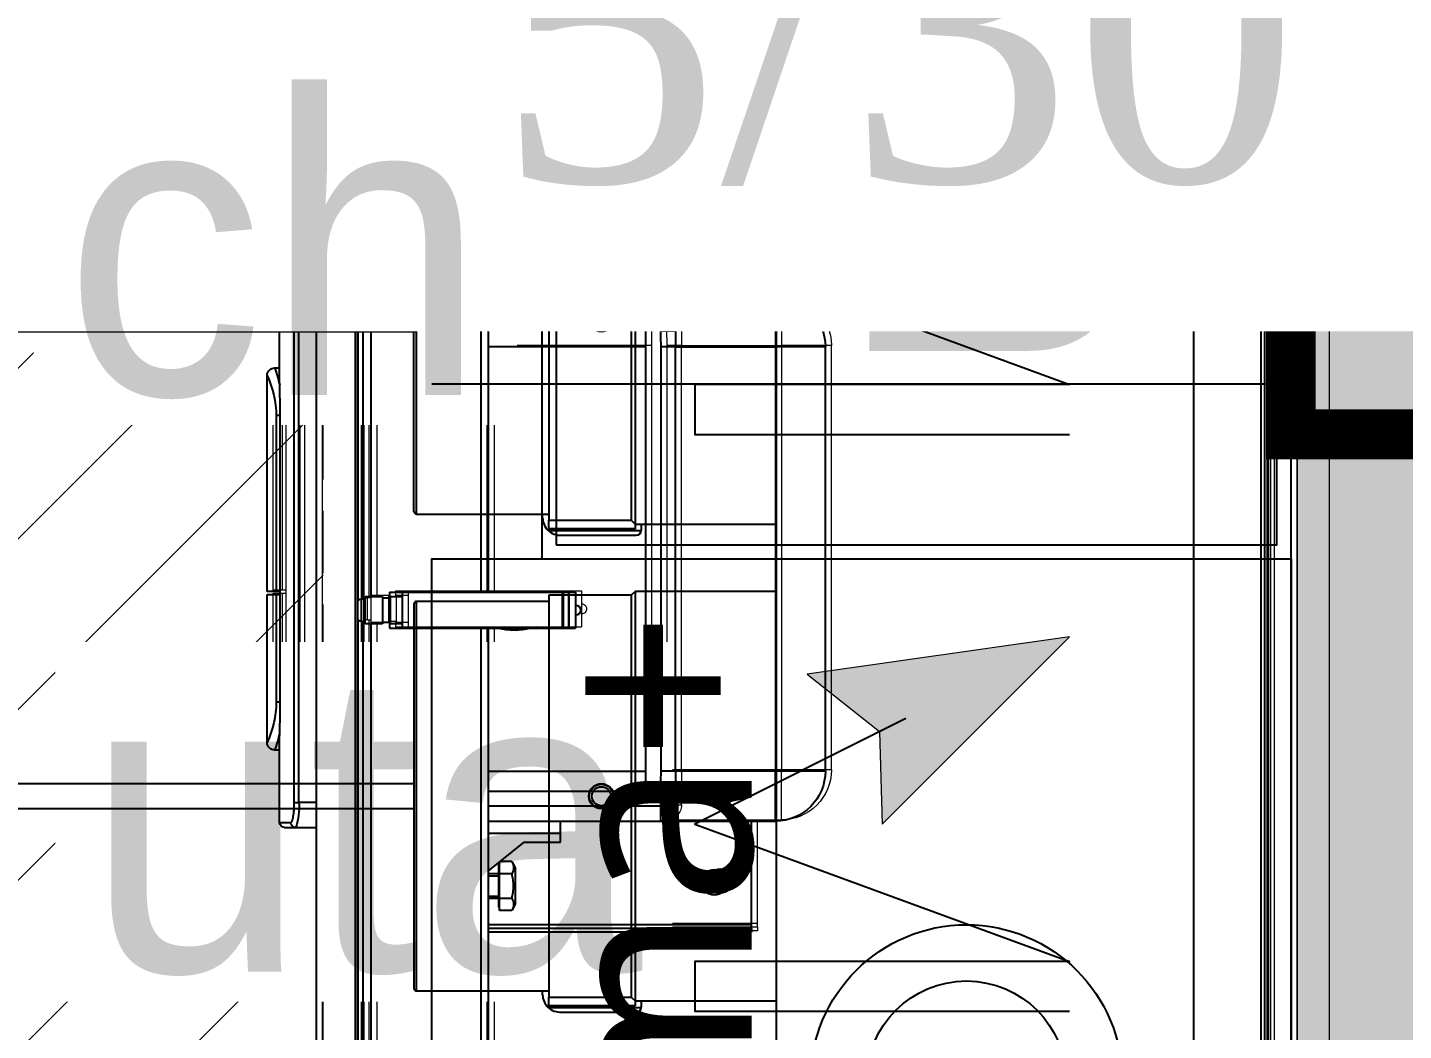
# Model space of a CAD drawing. Header units: centimetres. Extents: x 2666 to 9670, y 1889 to 5633.
# Drawn here: x 3758.1 to 3813.2, y 3275.5 to 3315.7 of the extents above; entities that cross this region are included whole.
import ezdxf

# ---------------------------------------------------------------- set-up
doc = ezdxf.new("R2010")
doc.units = ezdxf.units.CM
doc.header["$LTSCALE"] = 12.7
doc.linetypes.add('prlm_vmc', pattern=[0.282222, 0.141111, -0.141111])
doc.linetypes.add('Style de ligne -13', pattern=[0.295276, 0.19685, -0.098425])
for name, color, linetype, lineweight in [('B amÈnagement intÈrieur', 7, 'Continuous', 5), ('B aménagement intérieur', 7, 'Continuous', 5), ('B Faux plafonds', 7, 'Continuous', 5), ('B Faux plafonds-1', 7, 'Continuous', 5), ('B Général', 7, 'Continuous', 5), ('C ANNOTATIONS-prestations', 7, 'Continuous', 5), ('F REMPLISSAGE-vert clair', 7, 'Continuous', 13), ('F REMPLISSAGE-vert clair-1', 7, 'Continuous', 5), ('F REMPLISSAGE-vert foncÈ', 7, 'Continuous', 5), ('F REMPLISSAGE-vert foncé', 7, 'Continuous', 13), ('prlm-ELEC-CFO', 1, 'Continuous', 25)]:
    doc.layers.add(name, color=color, linetype=linetype, lineweight=lineweight)
for name, color, linetype in [('MTI900_Alu', 252, 'Continuous'), ('prlm-CHAUFF', 4, 'Continuous'), ('prlm-MOD-PB', 123, 'Continuous'), ('prlm-VMC', 93, 'Continuous')]:
    doc.layers.add(name, color=color, linetype=linetype)
doc.styles.add('prlm-chauff', font='trebucbi.ttf', dxfattribs={"height": 18})
doc.styles.add('prlm-elec-cfo', font='comic.ttf', dxfattribs={"height": 12})
doc.styles.add('prlm-vmc', font='pala.ttf', dxfattribs={"height": 14})

# ---------------------------------------------------------------- blocks, each defined once
blk = doc.blocks.new('G 100_80')
at = {"layer": 'B Général', "color": 7, "linetype": 'Continuous', "lineweight": 5}
for p, q in [((48.52, 43.75), (48.52, -43.75)), ((49.353, 10.75), (48.52, 10.75)), ((49.8, 10.75), (49.353, 10.75)), ((50, 10.55), (49.551, 10.55)), ((50, 10.55), (50, 7.06)), ((48.52, 9.75), (49.23, 9.75)), ((49.23, 9.75), (49.23, -9.75)), ((49.428, 9.75), (49.23, 9.75)), ((49.428, -9.75), (49.428, 9.75)), ((50.2, 7.65), (50, 7.65)), ((50.5, 7.35), (50.5, 7.35)), ((50.5, 7.35), (50.5, 1.416)), ((49.997, -5.76), (49.997, 5.76)), ((49.997, 5.74), (50.134, 5.74)), ((50.134, 1.416), (50.134, 5.74)), ((50.134, 1.416), (49.997, 1.416)), ((49.997, 1.307), (50.134, 1.307)), ((50.5, 1.416), (50.134, 1.416)), ((50.134, -5.74), (50.134, 1.307)), ((50.134, 1.307), (50.5, 1.307)), ((50.5, 1.307), (50.5, -7.35)), ((49.997, -5.74), (50.134, -5.74)), ((50, -7.037), (50, -10.55)), ((50.2, -7.65), (50, -7.65)), ((50.5, -7.35), (50.5, -7.35)), ((49.23, -9.75), (48.52, -9.75)), ((49.23, -9.75), (49.428, -9.75)), ((48.52, -10.75), (49.353, -10.75)), ((49.8, -10.75), (49.353, -10.75)), ((50, -10.55), (49.551, -10.55))]:
    blk.add_line(p, q, dxfattribs=at)
at = {"layer": 'B Général', "color": 7, "linetype": 'Continuous', "lineweight": 5, "flags": 128}
blk.add_lwpolyline([(9.5, -45), (9.5, 45), (48.52, 45), (48.52, -45)], close=True, dxfattribs=at)
for points in [[(49.23, 9.75, -0.052931), (49.238, 10.257, -0.052931), (49.353, 10.75)], [(49.8, 10.75, -0.198912), (49.941, 10.691, -0.198912), (50, 10.55)], [(49.998, 6.954, -0.015616), (50.088, 7.305, -0.015616), (50.2, 7.65)], [(50.134, 5.74, -0.052763), (50.232, 6.564, -0.052763), (50.5, 7.35)], [(50.2, 7.65, -0.198912), (50.412, 7.562, -0.198912), (50.5, 7.35)], [(50, -7.055), (50, -7.051, -0.000336), (49.997, -5.769), (49.997, -5.76)], [(50.5, -7.35, -0.052495), (50.232, -6.564, -0.052495), (50.134, -5.74)], [(50.2, -7.65, -0.015662), (50.088, -7.305, -0.015662), (49.998, -6.954)], [(50.5, -7.35, -0.198912), (50.412, -7.562, -0.198912), (50.2, -7.65)], [(49.353, -10.75, -0.057305), (49.234, -10.257, -0.057305), (49.23, -9.75)], [(50, -10.55, -0.198912), (49.941, -10.691, -0.198912), (49.8, -10.75)]]:
    blk.add_lwpolyline(points, format="xyb", dxfattribs=at)
blk.add_lwpolyline([(49.997, 5.76), (50, 7.067), (50, 7.068)], dxfattribs=at)
at = {"layer": 'B Général', "color": 7, "linetype": 'Continuous', "lineweight": 5}
for points, knots in [([(49.353, 10.75), (49.355, 10.75), (49.382, 10.75), (49.428, 10.736), (49.462, 10.717), (49.488, 10.698), (49.509, 10.674), (49.527, 10.647), (49.539, 10.619), (49.55, 10.579), (49.551, 10.554), (49.551, 10.552), (49.551, 10.55)], [0, 0, 0, 1, 2, 3, 4, 5, 6, 7, 8, 9, 9, 10, 10, 10]), ([(49.428, 9.75), (49.426, 10.038), (49.478, 10.413), (49.517, 10.522), (49.54, 10.549), (49.55, 10.55), (49.551, 10.55), (49.551, 10.55)], [0, 0, 0, 1, 2, 3, 4, 4, 5, 5, 5]), ([(49.551, -10.55), (49.517, -10.533), (49.484, -10.424), (49.425, -10.055), (49.428, -9.753), (49.428, -9.752), (49.428, -9.75)], [0, 0, 0, 1, 2, 3, 3, 4, 4, 4]), ([(49.551, -10.55), (49.551, -10.552), (49.55, -10.579), (49.537, -10.626), (49.518, -10.661), (49.499, -10.686), (49.475, -10.708), (49.449, -10.726), (49.421, -10.738), (49.382, -10.749), (49.356, -10.75), (49.355, -10.75), (49.353, -10.75)], [0, 0, 0, 1, 2, 3, 4, 5, 6, 7, 8, 9, 9, 10, 10, 10])]:
    blk.add_open_spline(points, degree=2, knots=knots, dxfattribs=at)
at = {"layer": 'C ANNOTATIONS-prestations', "lineweight": 5}
for p, q in [((46.87, 43.75), (46.87, -43.75)), ((46.97, -43.75), (46.97, 43.75)), ((9.5, 42.25), (9.5, -42.25)), ((10.55, 41.05), (10.55, -41.05)), ((10.7, 41), (10.7, -41)), ((41.65, 2.775), (41.65, 40.287)), ((41.95, 2.775), (41.95, 40.274)), ((10.4, 39.6), (10.4, -39.6)), ((46.35, 2.6), (46.35, 36.034)), ((46.65, 35.974), (46.65, 2.5)), ((46.85, 31.75), (46.85, 2.433)), ((31.1, 14.95), (41.65, 14.95)), ((31.1, 14.8), (31.1, 14.95)), ((31.1, 14.8), (41.65, 14.8)), ((31.1, 14.8), (31.1, 14.65)), ((31.1, 14.65), (31.1, 10.5)), ((31.1, 14.65), (41.65, 14.65)), ((40.56, 13.8), (40.704, 14.082)), ((40.56, 13.8), (40.56, 12.4)), ((40.704, 14.082), (41.2, 14.082)), ((41.2, 14.082), (41.2, 13.836)), ((41.2, 13.95), (41.22, 13.95)), ((41.2, 13.836), (41.2, 13.591)), ((41.22, 13.95), (41.22, 12.25)), ((40.704, 13.591), (41.2, 13.591)), ((41.2, 13.591), (41.2, 13.1)), ((41.22, 13.6), (41.65, 13.6)), ((41.65, 13.508), (41.22, 13.508)), ((41.2, 13.1), (41.2, 12.609)), ((41.65, 12.692), (41.22, 12.692)), ((41.65, 12.504), (40.205, 11.342)), ((40.704, 12.119), (40.56, 12.4)), ((40.704, 12.609), (41.2, 12.609)), ((41.2, 12.609), (41.2, 12.364)), ((41.2, 12.364), (41.2, 12.142)), ((41.22, 12.25), (41.2, 12.25)), ((41.65, 12.6), (41.22, 12.6)), ((40.704, 12.119), (41.171, 12.119)), ((38.75, 11.342), (38.75, 11)), ((40.205, 11.342), (38.75, 11.342)), ((34.75, 10.5), (30.15, 10.5)), ((30.15, 10.5), (30.15, 8.5)), ((41.65, 10.5), (34.75, 10.5)), ((34.75, 9.9), (34.75, 10.5)), ((38.75, 11), (41.65, 11)), ((38.75, 11), (38.75, 10.5)), ((34.15, 9.9), (34.15, 9.125)), ((34.75, 9.9), (34.15, 9.9)), ((34.75, 9.9), (41.65, 9.9)), ((34.75, 9.125), (34.75, 9.9)), ((34.15, 8.5), (34.15, 9.125)), ((34.75, 9.125), (34.15, 9.125)), ((35.35, -9.3), (35.35, 9.3)), ((41.65, 9.3), (35.35, 9.3)), ((28.15, 8.5), (28.15, -8.5)), ((28.15, 8.5), (30.15, 8.5)), ((30.15, -8.5), (30.15, 8.5)), ((30.15, 8.5), (34.15, 8.5)), ((34.15, 8.5), (34.15, -8.5)), ((34.15, 8.5), (34.742, 8.5)), ((34.742, -8.5), (34.742, 8.5)), ((41.65, 8.5), (35.35, 8.5)), ((38.65, 2.775), (38.15, 2.775)), ((38.15, 1.325), (38.15, 2.775)), ((38.65, 1.325), (38.65, 2.775)), ((38.675, 2.775), (38.65, 2.775)), ((38.675, 2.775), (38.675, 1.325)), ((45.075, 2.775), (38.675, 2.775)), ((45.075, 2.775), (45.075, 1.325)), ((45.1, 2.775), (45.075, 2.775)), ((45.6, 2.775), (45.1, 2.775)), ((45.1, 2.6), (45.1, 2.775)), ((45.6, 2.55), (45.6, 2.775)), ((45.075, 2.6), (45.575, 2.6)), ((45.575, 1.5), (45.575, 2.6)), ((45.575, 2.55), (45.875, 2.55)), ((45.875, 1.5), (45.875, 2.6)), ((45.875, 2.6), (46.575, 2.6)), ((46.575, 2.6), (46.575, 1.5)), ((46.575, 2.5), (46.725, 2.5)), ((46.725, 2.5), (46.725, 1.6)), ((46.85, 1.667), (46.85, -31.75)), ((38.65, 1.325), (38.15, 1.325)), ((38.675, 1.325), (38.65, 1.325)), ((45.075, 1.325), (38.675, 1.325)), ((41.65, -40.287), (41.65, 1.325)), ((41.95, -40.274), (41.95, 1.325)), ((45.575, 1.5), (45.075, 1.5)), ((45.1, 1.325), (45.075, 1.325)), ((45.1, 1.325), (45.1, 1.5)), ((45.6, 1.325), (45.1, 1.325)), ((45.875, 1.55), (45.575, 1.55)), ((45.6, 1.325), (45.6, 1.55)), ((46.575, 1.5), (45.875, 1.5)), ((46.35, -36.044), (46.35, 1.5)), ((46.725, 1.6), (46.575, 1.6)), ((46.65, 1.6), (46.65, -35.984)), ((28.15, -8.5), (30.15, -8.5)), ((34.15, -8.5), (30.15, -8.5)), ((30.15, -10.5), (30.15, -8.5)), ((34.15, -9.124), (34.15, -8.5)), ((34.15, -8.5), (34.742, -8.5)), ((35.35, -8.5), (41.65, -8.5)), ((34.15, -9.124), (34.15, -9.9)), ((34.15, -9.124), (34.75, -9.124)), ((34.75, -9.9), (34.75, -9.124)), ((35.35, -9.3), (41.65, -9.3)), ((34.15, -9.9), (34.75, -9.9)), ((41.65, -9.9), (34.75, -9.9)), ((34.75, -10.5), (34.75, -9.9)), ((30.15, -10.5), (34.75, -10.5)), ((31.1, -10.5), (31.1, -14.65)), ((34.75, -10.5), (41.65, -10.5)), ((38.75, -11), (38.75, -10.5)), ((41.65, -11), (38.75, -11)), ((38.75, -11), (38.75, -11.342)), ((40.205, -11.342), (38.75, -11.342)), ((41.65, -12.504), (40.205, -11.342)), ((40.56, -12.4), (40.704, -12.118)), ((40.704, -12.118), (41.171, -12.118)), ((40.56, -12.4), (40.56, -13.8)), ((40.704, -12.609), (41.2, -12.609)), ((41.2, -12.142), (41.2, -12.364)), ((41.2, -12.25), (41.22, -12.25)), ((41.2, -12.364), (41.2, -12.609)), ((41.2, -12.609), (41.2, -13.1)), ((41.22, -12.25), (41.22, -13.95)), ((41.22, -12.6), (41.65, -12.6)), ((41.2, -13.1), (41.2, -13.591)), ((41.65, -12.692), (41.22, -12.692)), ((40.704, -13.591), (41.2, -13.591)), ((41.2, -13.591), (41.2, -13.836)), ((41.65, -13.508), (41.22, -13.508)), ((41.65, -13.6), (41.22, -13.6)), ((40.704, -14.081), (40.56, -13.8)), ((40.704, -14.081), (41.2, -14.081)), ((41.2, -13.836), (41.2, -14.081)), ((41.22, -13.95), (41.2, -13.95)), ((31.1, -14.65), (31.1, -14.8)), ((31.1, -14.65), (41.65, -14.65)), ((31.1, -14.8), (41.65, -14.8)), ((31.1, -14.8), (31.1, -14.95)), ((31.1, -14.95), (41.65, -14.95))]:
    blk.add_line(p, q, dxfattribs=at)
at = {"layer": 'C ANNOTATIONS-prestations', "lineweight": 5, "flags": 128}
for points in [[(40.704, 13.591, -0.132797), (40.637, 13.836, -0.132797), (40.704, 14.082)], [(40.704, 12.119, -0.132797), (40.637, 12.364, -0.132797), (40.704, 12.609)], [(28.15, 8.5, -0.198912), (28.736, 9.914, -0.198912), (30.15, 10.5)], [(34.15, 9.9, -0.198912), (34.326, 10.324, -0.198912), (34.75, 10.5)], [(39.95, 2.775, -0.057544), (40.6, 2.85, -0.057544), (41.25, 2.775)], [(38.15, 1.85, -0.414214), (37.95, 2.05, -0.414214), (38.15, 2.25)], [(46.725, 2.5, -0.16547), (46.816, 2.469, -0.16547), (46.87, 2.388)], [(46.87, 1.712, -0.16547), (46.816, 1.631, -0.16547), (46.725, 1.6)], [(30.15, -10.5, -0.198912), (28.736, -9.914, -0.198912), (28.15, -8.5)], [(34.75, -10.5, -0.198912), (34.326, -10.324, -0.198912), (34.15, -9.9)], [(40.704, -12.609, -0.132797), (40.637, -12.364, -0.132797), (40.704, -12.118)], [(40.704, -14.081, -0.132797), (40.637, -13.836, -0.132797), (40.704, -13.591)]]:
    blk.add_lwpolyline(points, format="xyb", dxfattribs=at)
blk.add_lwpolyline([(34.75, -9.124), (34.742, -8.506), (34.742, -8.5)], dxfattribs=at)
at = {"layer": 'C ANNOTATIONS-prestations', "lineweight": 5}
for centre in [(32.6, 12.95), (32.6, -12.95)]:
    blk.add_circle(centre, 0.5, dxfattribs=at)
for points in [[(40.704, 13.591), (40.575, 13.098), (40.702, 12.615), (40.703, 12.612), (40.704, 12.609)], [(34.742, 8.5), (34.746, 8.812), (34.75, 9.118), (34.75, 9.121), (34.75, 9.125)], [(40.704, -12.609), (40.575, -13.102), (40.702, -13.585), (40.703, -13.588), (40.704, -13.591)]]:
    blk.add_open_spline(points, degree=2, knots=[0, 0, 0, 1, 1, 2, 2, 2], dxfattribs=at)
blk = doc.blocks.new('xi.CH')
at = {"layer": 'prlm-ELEC-CFO', "lineweight": 5}
blk.add_hatch(color=0, dxfattribs=at).paths.add_polyline_path([(-3, 6), (-0.103, 3.699), (0, 0), (7.5, 7.5)])
at = {"layer": 'prlm-ELEC-CFO', "color": 0}
for points in [[(-3, 6), (7.5, 7.5), (0, 0)], [(0.955, 4.227), (-7.5, 0), (7.5, -5.5), (-7.5, -5.5), (-7.5, -7.5), (7.5, -7.5)]]:
    blk.add_lwpolyline(points, dxfattribs=at)
blk = doc.blocks.new('xi.UTA')
at = {"layer": 'prlm-ELEC-CFO', "lineweight": 5}
blk.add_hatch(color=0, dxfattribs=at).paths.add_polyline_path([(-3, 6), (-0.103, 3.699), (0, 0), (7.5, 7.5)])
at = {"layer": 'prlm-ELEC-CFO', "color": 0, "lineweight": 5, "flags": 128}
blk.add_lwpolyline([(-3, 6), (-0.103, 3.699), (0, 0), (7.5, 7.5)], close=True, dxfattribs=at)
at = {"layer": 'prlm-ELEC-CFO', "color": 0}
blk.add_lwpolyline([(0.955, 4.227), (-7.5, 0), (7.5, -5.5), (-7.5, -5.5), (-7.5, -7.5), (7.5, -7.5)], dxfattribs=at)
blk = doc.blocks.new('A n1.MTI900_Alu_390')
at = {"layer": 'MTI900_Alu', "color": 1, "linetype": 'Continuous'}
for p, q in [((-4.225, 0), (4.225, 0)), ((-4.105, -0.105), (4.105, -0.105)), ((-3.96, -0.09), (3.96, -0.09)), ((-4.1, -0.12), (4.1, -0.12)), ((-0.85, -1.865), (0.85, -1.865)), ((-0.85, -1.865), (-0.85, -2.065)), ((0.85, -1.865), (0.85, -2.065)), ((-1.05, -2.525), (-1.05, -2.065)), ((-1.05, -2.065), (-0.85, -2.065)), ((0.85, -2.065), (-0.85, -2.065)), ((-0.85, -2.065), (-0.85, -2.465)), ((0.85, -2.465), (0.85, -2.065)), ((1.05, -2.065), (0.85, -2.065)), ((1.05, -2.065), (1.05, -2.525)), ((-1.495, -2.16), (-1.495, -3.215)), ((-1.48, -2.16), (-1.495, -2.16)), ((-1.48, -2.16), (-1.48, -3.215)), ((-1.48, -2.16), (-1.465, -2.16)), ((-1.465, -2.16), (-1.05, -2.16)), ((-1.465, -2.16), (-1.465, -3.215)), ((1.05, -2.16), (1.465, -2.16)), ((1.465, -2.16), (1.48, -2.16)), ((1.465, -2.16), (1.465, -3.215)), ((1.48, -2.16), (1.48, -3.215)), ((1.48, -2.16), (1.495, -2.16)), ((1.495, -2.16), (1.495, -3.215)), ((-0.99, -2.465), (-0.9124, -2.465)), ((-0.99, -2.525), (-0.99, -2.465)), ((-0.85, -2.465), (-0.9124, -2.465)), ((-0.9124, -2.525), (-0.9124, -2.465)), ((-0.85, -2.465), (0.85, -2.465)), ((-0.85, -2.465), (-0.85, -2.5242)), ((0.9124, -2.465), (0.85, -2.465)), ((0.85, -2.465), (0.85, -2.5242)), ((0.9124, -2.465), (0.99, -2.465)), ((0.9124, -2.465), (0.9124, -2.525)), ((0.99, -2.465), (0.99, -2.525)), ((-1.05, -3.215), (-1.05, -2.525)), ((-0.99, -2.525), (-1.05, -2.525)), ((-0.99, -2.525), (-0.99, -3.215)), ((-0.9124, -2.525), (-0.99, -2.525)), ((0.85, -2.5242), (-0.85, -2.5242)), ((0.99, -2.525), (0.9124, -2.525)), ((0.99, -3.215), (0.99, -2.525)), ((1.05, -2.525), (0.99, -2.525)), ((1.05, -2.525), (1.05, -3.215)), ((0.93, -2.585), (-0.93, -2.585)), ((-0.93, -3.215), (-0.93, -2.585)), ((-0.85, -3.215), (-0.85, -2.585)), ((0.85, -2.585), (0.85, -3.215)), ((0.93, -2.585), (0.93, -3.215)), ((-0.2775, -2.915), (-0.2775, -2.865)), ((-0.1325, -2.865), (-0.2775, -2.865)), ((-0.1325, -2.915), (-0.2775, -2.915)), ((-0.2775, -2.9175), (-0.2775, -2.915)), ((-0.2775, -2.9175), (-0.1325, -2.9175)), ((-0.2775, -3.5575), (-0.2775, -2.9175)), ((-0.1325, -2.915), (-0.1325, -2.865)), ((-0.1325, -2.9175), (-0.1325, -2.915)), ((-0.1325, -3.5575), (-0.1325, -2.9175)), ((-1.1342, -2.925), (-1.1, -2.925)), ((-1.1342, -3.0705), (-1.1342, -2.925)), ((-1.1, -2.925), (-1.1, -3.215)), ((-1.1, -2.925), (-1.05, -2.925)), ((1.1, -2.925), (1.05, -2.925)), ((1.1, -3.215), (1.1, -2.925)), ((1.1, -2.925), (1.1342, -2.925)), ((1.1342, -3.0705), (1.1342, -2.925)), ((-1.2504, -3.215), (-1.1342, -3.0705)), ((1.2504, -3.215), (1.1342, -3.0705)), ((-1.38, -3.106), (-1.4081, -3.1204)), ((-1.4081, -3.1204), (-1.4081, -3.17)), ((-1.38, -3.106), (-1.24, -3.106)), ((-1.3591, -3.1204), (-1.3591, -3.17)), ((-1.2609, -3.1204), (-1.2609, -3.17)), ((-1.2119, -3.1204), (-1.24, -3.106)), ((-1.2119, -3.1204), (-1.2119, -3.1671)), ((1.24, -3.106), (1.2119, -3.1204)), ((1.2119, -3.1204), (1.2119, -3.1671)), ((1.24, -3.106), (1.38, -3.106)), ((1.2609, -3.1204), (1.2609, -3.17)), ((1.3591, -3.1204), (1.3591, -3.17)), ((1.4081, -3.1204), (1.38, -3.106)), ((1.4081, -3.1204), (1.4081, -3.17)), ((-1.4081, -3.17), (-1.3836, -3.17)), ((-1.395, -3.17), (-1.395, -3.172)), ((-1.395, -3.172), (-1.225, -3.172)), ((-1.3836, -3.17), (-1.3591, -3.17)), ((-1.36, -3.172), (-1.36, -3.215)), ((-1.3591, -3.17), (-1.31, -3.17)), ((-1.3508, -3.215), (-1.3508, -3.172)), ((-1.31, -3.17), (-1.2609, -3.17)), ((-1.2692, -3.215), (-1.2692, -3.172)), ((-1.2609, -3.17), (-1.2364, -3.17)), ((-1.26, -3.215), (-1.26, -3.172)), ((-1.2364, -3.17), (-1.2142, -3.17)), ((-1.225, -3.172), (-1.225, -3.17)), ((1.2142, -3.17), (1.2364, -3.17)), ((1.225, -3.17), (1.225, -3.172)), ((1.225, -3.172), (1.395, -3.172)), ((1.2364, -3.17), (1.2609, -3.17)), ((1.26, -3.172), (1.26, -3.215)), ((1.2609, -3.17), (1.31, -3.17)), ((1.2692, -3.215), (1.2692, -3.172)), ((1.31, -3.17), (1.3591, -3.17)), ((1.3508, -3.215), (1.3508, -3.172)), ((1.3591, -3.17), (1.3836, -3.17)), ((1.36, -3.215), (1.36, -3.172)), ((1.3836, -3.17), (1.4081, -3.17)), ((1.395, -3.172), (1.395, -3.17)), ((-0.2775, -3.215), (-4.0287, -3.215)), ((-0.2775, -3.245), (-4.0274, -3.245)), ((4.0287, -3.215), (-0.1325, -3.215)), ((4.0274, -3.245), (-0.1325, -3.245)), ((-0.2775, -3.5575), (-0.1325, -3.5575)), ((-0.2775, -3.56), (-0.2775, -3.5575)), ((-0.2775, -3.61), (-0.2775, -3.56)), ((-0.26, -3.56), (-0.2775, -3.56)), ((-0.26, -3.5575), (-0.26, -3.6075)), ((-0.15, -3.6075), (-0.15, -3.5575)), ((-0.1325, -3.56), (-0.15, -3.56)), ((-0.1325, -3.56), (-0.1325, -3.5575)), ((-0.1325, -3.61), (-0.1325, -3.56)), ((-0.255, -3.61), (-0.2775, -3.61)), ((-0.15, -3.6075), (-0.26, -3.6075)), ((-0.255, -3.6075), (-0.255, -3.6375)), ((-0.155, -3.6375), (-0.155, -3.6075)), ((-0.1325, -3.61), (-0.155, -3.61)), ((-0.26, -3.685), (-3.6034, -3.685)), ((-0.15, -3.6375), (-0.26, -3.6375)), ((-0.26, -3.6375), (-0.26, -3.7075)), ((-0.15, -3.7075), (-0.15, -3.6375)), ((3.6044, -3.685), (-0.15, -3.685)), ((-4.375, -3.737), (4.375, -3.737)), ((-3.5974, -3.715), (-0.25, -3.715)), ((-3.175, -3.735), (-0.2433, -3.735)), ((-0.26, -3.7075), (-0.15, -3.7075)), ((-0.25, -3.7075), (-0.25, -3.7225)), ((-0.25, -3.7225), (-0.16, -3.7225)), ((-0.1667, -3.735), (3.175, -3.735)), ((-0.16, -3.7225), (-0.16, -3.7075)), ((-0.16, -3.715), (3.5984, -3.715)), ((4.375, -3.747), (-4.375, -3.747)), ((-4.375, -3.902), (4.375, -3.902)), ((-1.075, -3.9853), (-1.075, -3.902)), ((-0.975, -3.902), (-0.975, -3.973)), ((0.975, -3.973), (0.975, -3.902)), ((1.075, -3.902), (1.075, -3.9853)), ((-1.075, -4.03), (-1.075, -3.9853)), ((-1.055, -4.05), (-1.055, -4.0051)), ((-0.975, -3.973), (0.975, -3.973)), ((-0.975, -3.9928), (-0.975, -3.973)), ((0.975, -3.9928), (-0.975, -3.9928)), ((0.975, -3.973), (0.975, -3.9928)), ((1.055, -4.05), (1.055, -4.0051)), ((1.075, -4.03), (1.075, -3.9853)), ((-1.055, -4.05), (-0.706, -4.05)), ((-0.765, -4.07), (-0.765, -4.05)), ((0.576, -4.0497), (-0.576, -4.0497)), ((-0.574, -4.0497), (-0.574, -4.0634)), ((-0.1416, -4.0634), (-0.574, -4.0634)), ((-0.1416, -4.0634), (-0.1416, -4.0497)), ((-0.1416, -4.1), (-0.1416, -4.0634)), ((-0.1307, -4.0497), (-0.1307, -4.0634)), ((0.574, -4.0634), (-0.1307, -4.0634)), ((-0.1307, -4.0634), (-0.1307, -4.1)), ((0.574, -4.0497), (0.574, -4.0634)), ((0.7037, -4.05), (1.055, -4.05)), ((0.765, -4.07), (0.765, -4.05)), ((-0.735, -4.1), (-0.735, -4.1)), ((-0.735, -4.1), (-0.1416, -4.1)), ((-0.1307, -4.1), (0.735, -4.1)), ((0.735, -4.1), (0.735, -4.1))]:
    blk.add_line(p, q, dxfattribs=at)
for centre in [(-1.295, -2.31), (1.295, -2.31)]:
    blk.add_circle(centre, 0.05, dxfattribs=at)
for centre, radius, start, end in [((-0.85, -2.065), 0.2, 90, 180), ((0.85, -2.065), 0.2, 0, 90), ((-0.99, -2.525), 0.06, 90, 180), ((0.99, -2.525), 0.06, 0, 90), ((-0.205, -2.865), 0.02, 0, 180), ((0, -3.11), 0.285, 166.8264, 193.1736), ((-1.3836, -3.1624), 0.0487, 59.7422, 120.2578), ((-1.2364, -3.1624), 0.0487, 59.7422, 120.2578), ((1.2364, -3.1624), 0.0487, 59.7422, 120.2578), ((1.3836, -3.1624), 0.0487, 59.7422, 120.2578), ((-0.235, -3.7225), 0.015, 180, 255.1649), ((-0.175, -3.7225), 0.015, 284.8351, 0), ((-0.9965, -4.212), 0.2399, 84.8699, 109.1091), ((0.9987, -4.1937), 0.2219, 69.8915, 96.1295), ((-1.055, -4.03), 0.02, 180, 270), ((-0.5689, -4.6164), 0.5805, 102.5837, 109.7412), ((-0.735, -4.07), 0.03, 180, 270), ((-0.5689, -4.4578), 0.3944, 90.7355, 114.8981), ((0.5685, -4.4598), 0.3964, 65.1634, 89.203), ((0.5693, -4.6145), 0.5786, 70.2259, 77.4042), ((0.735, -4.07), 0.03, 270, 0), ((1.055, -4.03), 0.02, 270, 0)]:
    blk.add_arc(centre, radius, start, end, dxfattribs=at)
for centre, major_axis, start_param, end_param in [((-1.055, -3.9853), (0.02, 0), 3.141593, 4.712389), ((1.055, -3.9853), (-0.02, 0), 1.570796, 3.141593)]:
    blk.add_ellipse(centre, major_axis=major_axis, ratio=0.989815, start_param=start_param, end_param=end_param, dxfattribs=at)
for points, knots in [([(-0.85, -2.5242), (-0.8604, -2.5242), (-0.8708, -2.5243), (-0.8916, -2.5247), (-0.902, -2.525), (-0.9124, -2.525)], [0, 0, 0, 0, 0.5, 0.5, 1, 1, 1, 1]), ([(0.9124, -2.525), (0.902, -2.525), (0.8916, -2.5247), (0.8708, -2.5243), (0.8604, -2.5242), (0.85, -2.5242)], [0, 0, 0, 0, 0.5, 0.5, 1, 1, 1, 1]), ([(-1.3591, -3.1204), (-1.3511, -3.1183), (-1.343, -3.1166), (-1.3306, -3.1149), (-1.3265, -3.1144), (-1.3182, -3.1138), (-1.3141, -3.1137), (-1.3017, -3.1137), (-1.2935, -3.1143), (-1.2772, -3.1166), (-1.269, -3.1183), (-1.2609, -3.1204)], [0, 0, 0, 0, 0.25, 0.25, 0.375, 0.375, 0.5, 0.5, 0.75, 0.75, 1, 1, 1, 1]), ([(1.2609, -3.1204), (1.269, -3.1183), (1.2772, -3.1166), (1.2935, -3.1143), (1.3017, -3.1137), (1.3141, -3.1137), (1.3182, -3.1138), (1.3265, -3.1144), (1.3306, -3.1149), (1.343, -3.1166), (1.3511, -3.1183), (1.3591, -3.1204)], [0, 0, 0, 0, 0.25, 0.25, 0.5, 0.5, 0.625, 0.625, 0.75, 0.75, 1, 1, 1, 1]), ([(-0.975, -3.9928), (-0.9803, -3.9928), (-0.9856, -3.9929), (-0.996, -3.9932), (-1.0011, -3.9934), (-1.0083, -3.9939), (-1.0107, -3.9941), (-1.0153, -3.9945), (-1.0176, -3.9947), (-1.0241, -3.9955), (-1.0281, -3.996), (-1.0355, -3.9972), (-1.0388, -3.9978), (-1.0446, -3.9991), (-1.047, -3.9998), (-1.05, -4.0009), (-1.0509, -4.0013), (-1.0524, -4.0021), (-1.053, -4.0024), (-1.0545, -4.0036), (-1.055, -4.0043), (-1.055, -4.0051)], [0, 0, 0, 0, 0.125, 0.125, 0.25, 0.25, 0.3125, 0.3125, 0.375, 0.375, 0.5, 0.5, 0.625, 0.625, 0.75, 0.75, 0.8125, 0.8125, 0.875, 0.875, 1, 1, 1, 1]), ([(1.055, -4.0051), (1.055, -4.0043), (1.0545, -4.0036), (1.053, -4.0024), (1.0523, -4.002), (1.0508, -4.0013), (1.0491, -4.0006), (1.0469, -3.9998), (1.0444, -3.9991), (1.0431, -3.9988), (1.0387, -3.9978), (1.0354, -3.9971), (1.0299, -3.9963), (1.028, -3.996), (1.0239, -3.9955), (1.0218, -3.9952), (1.0153, -3.9945), (1.0107, -3.9941), (1.0034, -3.9936), (1.0009, -3.9935), (0.9958, -3.9932), (0.9933, -3.9931), (0.9856, -3.9929), (0.9803, -3.9928), (0.975, -3.9928)], [0, 0, 0, 0, 0.125, 0.125, 0.1875, 0.1875, 0.25, 0.3125, 0.3125, 0.375, 0.375, 0.5, 0.5, 0.5625, 0.5625, 0.625, 0.625, 0.75, 0.75, 0.8125, 0.8125, 0.875, 0.875, 1, 1, 1, 1]), ([(-0.576, -4.0497), (-0.5891, -4.0497), (-0.6021, -4.0497), (-0.6211, -4.0498), (-0.6274, -4.0498), (-0.6399, -4.0498), (-0.6461, -4.0498), (-0.6642, -4.0499), (-0.6756, -4.0499), (-0.6918, -4.05), (-0.6971, -4.05), (-0.7038, -4.05), (-0.7053, -4.05), (-0.7068, -4.05)], [0, 0, 0, 0, 0.125, 0.125, 0.1875, 0.1875, 0.25, 0.25, 0.375, 0.375, 0.4375, 0.4375, 0.4568651, 0.4568651, 0.4568651, 0.4568651]), ([(0.7055, -4.05), (0.6995, -4.05), (0.6933, -4.05), (0.6813, -4.05), (0.6756, -4.0499), (0.6642, -4.0499), (0.6524, -4.0499), (0.6402, -4.0498), (0.6278, -4.0498), (0.6214, -4.0498), (0.6021, -4.0497), (0.5891, -4.0497), (0.576, -4.0497)], [0.5494968, 0.5494968, 0.5494968, 0.5494968, 0.625, 0.625, 0.6875, 0.6875, 0.75, 0.8125, 0.8125, 0.875, 0.875, 1, 1, 1, 1])]:
    blk.add_open_spline(points, degree=3, knots=knots, dxfattribs=at)
blk = doc.blocks.new('xi.thema+')
at = {"layer": 'prlm-CHAUFF', "color": 7, "linetype": 'prlm_vmc', "ltscale": 30}
for points in [[(-27.9, 0), (-27.9, 34.4)], [(27.9, 0), (27.9, 34.4)]]:
    blk.add_lwpolyline(points, dxfattribs=at)
at = {"layer": 'prlm-CHAUFF', "color": 0}
blk.add_lwpolyline([(-20.9, 0), (-20.9, 34.4), (20.9, 34.4), (20.9, 0)], close=True, dxfattribs=at)
for radius in [6.25, 4]:
    blk.add_circle((0, 13), radius, dxfattribs=at)
at = {"layer": 'prlm-CHAUFF', "color": 0, "insert": (0, 25.539), "char_height": 8, "width": 7.19706, "attachment_point": 5, "style": 'prlm-chauff'}
blk.add_mtext('thema+', dxfattribs=at)
blk = doc.blocks.new('xi.uta-yzen-d')
at = {"layer": 'prlm-CHAUFF', "ltscale": 50}
for p, q in [((-17.3, 35.02), (-1.7, 35.02)), ((-17.3, 35.02), (-17.3, 29.72)), ((-1.8, 35.12), (-17.2, 35.12)), ((-1.7, 29.72), (-1.7, 35.02)), ((1.8, 35.02), (17.4, 35.02)), ((1.8, 35.02), (1.8, 29.72)), ((1.9, 35.12), (17.3, 35.12)), ((17.4, 29.72), (17.4, 35.02)), ((20.9, 35.02), (36.5, 35.02)), ((20.9, 35.02), (20.9, 29.72)), ((21, 35.12), (36.4, 35.12)), ((-17.45, 29.97), (-17.3, 29.97)), ((1.65, 29.97), (1.8, 29.97)), ((20.75, 29.97), (20.9, 29.97)), ((-18.15, 29.216), (-18.15, 26.22)), ((-17.956, 29.72), (-17.55, 29.72)), ((-17.956, 29.72), (-17.956, 26.02)), ((-17.9, 29.72), (-17.9, 26.27)), ((-17.88, 29.72), (-17.88, 26.27)), ((-1.45, 29.72), (-17.55, 29.72)), ((-17.55, 29.72), (-17.55, 26.42)), ((-1.45, 26.42), (-1.45, 29.72)), ((0.95, 29.216), (0.95, 26.22)), ((1.144, 29.72), (1.55, 29.72)), ((1.144, 29.72), (1.144, 26.02)), ((1.2, 29.72), (1.2, 26.27)), ((1.22, 29.72), (1.22, 26.27)), ((17.65, 29.72), (1.55, 29.72)), ((1.55, 29.72), (1.55, 26.42)), ((17.65, 26.42), (17.65, 29.72)), ((20.05, 29.216), (20.05, 26.22)), ((20.244, 29.72), (20.65, 29.72)), ((20.244, 29.72), (20.244, 26.02)), ((20.3, 29.72), (20.3, 26.27)), ((20.32, 29.72), (20.32, 26.27)), ((36.75, 29.72), (20.65, 29.72)), ((20.65, 29.72), (20.65, 26.42)), ((-17.9, 28.42), (-17.88, 28.42)), ((1.2, 28.42), (1.22, 28.42)), ((20.3, 28.42), (20.32, 28.42)), ((-17.88, 28.07), (-17.9, 28.07)), ((-17.9, 27.693), (-17.88, 27.693)), ((1.22, 28.07), (1.2, 28.07)), ((1.2, 27.693), (1.22, 27.693)), ((20.32, 28.07), (20.3, 28.07)), ((20.3, 27.693), (20.32, 27.693)), ((-17.88, 27.343), (-17.9, 27.343)), ((-17.9, 27.293), (-17.88, 27.293)), ((-17.88, 27.193), (-17.9, 27.193)), ((1.22, 27.343), (1.2, 27.343)), ((1.2, 27.293), (1.22, 27.293)), ((1.22, 27.193), (1.2, 27.193)), ((20.32, 27.343), (20.3, 27.343)), ((20.3, 27.293), (20.32, 27.293)), ((20.32, 27.193), (20.3, 27.193)), ((-17.7, 26.02), (-17.95, 26.02)), ((-17.88, 26.27), (-17.9, 26.27)), ((-17.7, 26.27), (-17.88, 26.27)), ((-17.55, 26.42), (-17.7, 26.27)), ((-1.3, 26.27), (-17.7, 26.27)), ((-17.7, 26.27), (-17.7, 20.62)), ((-1.45, 26.42), (-17.55, 26.42)), ((-1.3, 26.27), (-1.45, 26.42)), ((-1.3, 20.62), (-1.3, 26.27)), ((1.4, 26.02), (1.15, 26.02)), ((1.22, 26.27), (1.2, 26.27)), ((1.4, 26.27), (1.22, 26.27)), ((1.55, 26.42), (1.4, 26.27)), ((17.8, 26.27), (1.4, 26.27)), ((1.4, 26.27), (1.4, 20.62)), ((17.65, 26.42), (1.55, 26.42)), ((17.8, 26.27), (17.65, 26.42)), ((17.8, 20.62), (17.8, 26.27)), ((20.5, 26.02), (20.25, 26.02)), ((20.32, 26.27), (20.3, 26.27)), ((20.5, 26.27), (20.32, 26.27)), ((20.65, 26.42), (20.5, 26.27)), ((36.9, 26.27), (20.5, 26.27)), ((20.5, 26.27), (20.5, 20.62)), ((36.75, 26.42), (20.65, 26.42))]:
    blk.add_line(p, q, dxfattribs=at)
for points in [[(0, 30), (0, 0), (39, 0), (39, 30)], [(0.571, 29.429), (0.571, 0.571), (38.429, 0.571), (38.429, 29.429)], [(-40.5, 20.62), (-40.5, 3.9), (40.5, 3.9), (40.5, 20.62)]]:
    blk.add_lwpolyline(points, close=True, dxfattribs=at)
for centre, radius in [((-9.5, 27.62), 0.5), ((-9.5, 27.62), 0.48), ((9.6, 27.62), 0.5), ((9.6, 27.62), 0.48), ((-9.5, 27.62), 0.38), ((9.6, 27.62), 0.38)]:
    blk.add_circle(centre, radius, dxfattribs=at)
for centre, radius, start, end in [((-17.2, 35.02), 0.1, 90, 180), ((-1.8, 35.02), 0.1, 0, 90), ((1.9, 35.02), 0.1, 90, 180), ((17.3, 35.02), 0.1, 0, 90), ((21, 35.02), 0.1, 90, 180), ((-17.375, 29.24), 0.776, 138.5248, 181.7675), ((-17.45, 29.27), 0.7, 90, 136.2731), ((1.725, 29.24), 0.776, 138.5248, 181.7675), ((1.65, 29.27), 0.7, 90, 136.2731), ((20.825, 29.24), 0.776, 138.5248, 181.7675), ((20.75, 29.27), 0.7, 90, 136.2731), ((-17.95, 26.22), 0.2, 180, 268.3239), ((-17.95, 26.22), 0.2, 268.3239, 270), ((1.15, 26.22), 0.2, 180, 268.3239), ((1.15, 26.22), 0.2, 268.3239, 270), ((20.25, 26.22), 0.2, 180, 268.3239), ((20.25, 26.22), 0.2, 268.3239, 270)]:
    blk.add_arc(centre, radius, start, end, dxfattribs=at)
for centre, major_axis, ratio, start_param, end_param in [((-17.45, 28.959), (-0.45, 0), 0.974723, 5.983927, 6.283185), ((-17.45, 28.603), (-0.45, 0), 0.974723, 5.983927, 6.283185), ((1.65, 28.959), (-0.45, 0), 0.974723, 5.983927, 6.283185), ((1.65, 28.603), (-0.45, 0), 0.974723, 5.983927, 6.283185), ((20.75, 28.959), (-0.45, 0), 0.974723, 5.983927, 6.283185), ((20.75, 28.603), (-0.45, 0), 0.974723, 5.983927, 6.283185), ((-16.65, 28.603), (-1.25, 0), 0.146694, 0, 0.179125), ((2.45, 28.603), (-1.25, 0), 0.146694, 0, 0.179125), ((21.55, 28.603), (-1.25, 0), 0.146694, 0, 0.179125)]:
    blk.add_ellipse(centre, major_axis=major_axis, ratio=ratio, start_param=start_param, end_param=end_param, dxfattribs=at)
for points in [[(-17.882, 29.391), (-17.886, 29.379), (-17.889, 29.366), (-17.897, 29.324), (-17.9, 29.294), (-17.9, 29.265)], [(1.218, 29.391), (1.214, 29.379), (1.211, 29.366), (1.203, 29.324), (1.2, 29.294), (1.2, 29.265)], [(20.318, 29.391), (20.314, 29.379), (20.311, 29.366), (20.303, 29.324), (20.3, 29.294), (20.3, 29.265)]]:
    blk.add_open_spline(points, degree=3, knots=[0.8185803, 0.8185803, 0.8185803, 0.8185803, 0.875, 0.875, 1, 1, 1, 1], dxfattribs=at)
at = {"layer": 'prlm-CHAUFF', "ltscale": 50, "insert": (7.303, 16.894), "char_height": 10, "width": 139.79252, "attachment_point": 1}
blk.add_mtext('UTA', dxfattribs=at)

msp = doc.modelspace()

# ---------------------------------------------------------------- hatches: boundary and pattern name
at = {"layer": 'B amÈnagement intÈrieur', "linetype": 'Continuous', "lineweight": 0, "true_color": 0xc0dcc0}
msp.add_hatch(color=9, dxfattribs=at).paths.add_polyline_path([(3810.22, 3339.476), (3808.92, 3339.476), (3808.92, 3249.476), (3810.22, 3249.476), (3810.22, 3248.176), (3814.62, 3248.176), (3814.62, 3249.476), (3815.92, 3249.476), (3815.92, 3339.476), (3814.62, 3339.476), (3814.62, 3340.776), (3810.22, 3340.776)])
at = {"layer": 'B Faux plafonds-1', "linetype": 'Continuous', "lineweight": 5, "true_color": 0xaaaaaa}
h = msp.add_hatch(dxfattribs=at)
h.set_pattern_fill('F_P__SOFFITE', color=253, style=0, pattern_type=2)
h.set_pattern_definition([(45, (3617.4236, 3066.092), (-3.52778, 3.30729), [])])
h.paths.add_polyline_path([(3353.92, 2787.354), (3628.792, 2787.354), (3628.792, 3242.476), (3769.92, 3242.476), (3769.92, 3341.476), (3619.92, 3341.476), (3619.92, 3449.89), (3559.92, 3449.89), (3559.92, 3514.389), (3478.92, 3514.389), (3478.92, 2887.354), (3353.92, 2887.354)])

# ---------------------------------------------------------------- linework, layer by layer
at = {"layer": 'B aménagement intérieur', "color": 98, "linetype": 'Continuous', "lineweight": 13, "true_color": 0x004400}
msp.add_line((3808.92, 3249.476), (3808.92, 3339.476), dxfattribs=at)
at = {"layer": 'B Faux plafonds', "color": 7, "linetype": 'Style de ligne -13', "lineweight": 5, "flags": 128}
msp.add_lwpolyline([(3353.92, 2787.354), (3628.792, 2787.354), (3628.792, 3242.476), (3769.92, 3242.476), (3769.92, 3341.476), (3619.92, 3341.476), (3619.92, 3449.89), (3559.92, 3449.89), (3559.92, 3514.389), (3478.92, 3514.389), (3478.92, 2887.354), (3353.92, 2887.354)], close=True, dxfattribs=at)
at = {"layer": 'F REMPLISSAGE-vert clair'}
msp.add_line((3810.22, 3249.476), (3810.22, 3339.476), dxfattribs=at)
at = {"layer": 'F REMPLISSAGE-vert clair-1', "color": 9, "linetype": 'Continuous', "true_color": 0xc0dcc0}
msp.add_solid([(3814.62, 3340.776), (3810.22, 3340.776), (3814.62, 3248.176), (3810.22, 3248.176)], dxfattribs=at)
at = {"layer": 'F REMPLISSAGE-vert foncÈ', "color": 54, "linetype": 'Continuous', "true_color": 0x99aa00}
msp.add_solid([(3810.22, 3339.476), (3808.92, 3339.476), (3810.22, 3249.476), (3808.92, 3249.476)], dxfattribs=at)
at = {"layer": 'F REMPLISSAGE-vert foncé', "color": 98, "linetype": 'Continuous', "lineweight": 13, "true_color": 0x004400}
msp.add_line((3808.92, 3249.476), (3808.92, 3339.476), dxfattribs=at)
at = {"layer": 'F REMPLISSAGE-vert foncé'}
msp.add_line((3810.22, 3249.476), (3810.22, 3339.476), dxfattribs=at)
at = {"layer": 'prlm-MOD-PB', "const_width": 2}
msp.add_lwpolyline([(3815.68, 3339.412), (3808.668, 3339.412), (3808.668, 3299.412), (3815.68, 3299.412)], close=True, dxfattribs=at)

# ---------------------------------------------------------------- block references
at = {"layer": 'B aménagement intérieur', "color": 7, "rotation": 180}
msp.add_blockref('G 100_80', (3818.42, 3294.476), dxfattribs=at)
at = {"layer": 'prlm-ELEC-CFO'}
for name, p in [('xi.CH', (3792.303, 3306.908)), ('xi.UTA', (3792.303, 3283.81))]:
    msp.add_blockref(name, p, dxfattribs=at)

# ---------------------------------------------------------------- next in the draw order: texts
at = {"layer": 'prlm-ELEC-CFO', "lineweight": 20, "char_height": 12, "attachment_point": 5, "line_spacing_factor": 0.8, "style": 'prlm-elec-cfo', "bg_fill": 3, "box_fill_scale": 1.1, "bg_fill_color": 256, "bg_fill_transparency": 0}
for s, insert in [('ch', (3768.004, 3306.908)), ('uta', (3771.547, 3283.81))]:
    msp.add_mtext(s, dxfattribs=dict(at, insert=insert))

# ---------------------------------------------------------------- next in the draw order: linework, layer by layer
at = {"layer": 'prlm-CHAUFF', "ltscale": 50}
for p, q in [((3773.66, 3304.524), (3527.884, 3304.524)), ((3773.66, 3303.524), (3528.884, 3303.524)), ((3773.56, 3285.424), (3551.253, 3285.424)), ((3773.56, 3284.424), (3552.253, 3284.424))]:
    msp.add_line(p, q, dxfattribs=at)

# ---------------------------------------------------------------- next in the draw order: block references
at = {"layer": 'prlm-CHAUFF', "xscale": -9.999999999999975, "yscale": 9.999999999999975, "zscale": 9.999999999999975, "rotation": 270.0001153397708}
msp.add_blockref('A n1.MTI900_Alu_390', (3808.68, 3294.424), dxfattribs=at)
at = {"layer": 'prlm-CHAUFF'}
for name, p, rotation in [('xi.uta-yzen-d', (3808.68, 3294.424), 90.00011533963543), ('xi.thema+', (3808.68, 3273.524), 90)]:
    msp.add_blockref(name, p, dxfattribs=dict(at, rotation=rotation))

# ---------------------------------------------------------------- next in the draw order: texts
at = {"layer": 'prlm-VMC', "ltscale": 25, "insert": (3792.899, 3323.447), "char_height": 12, "width": 58.61474, "attachment_point": 5, "line_spacing_factor": 0.8, "style": 'prlm-vmc', "bg_fill": 2}
msp.add_mtext('Alizé T 5/30', dxfattribs=at)

doc.saveas('drawing.dxf')
